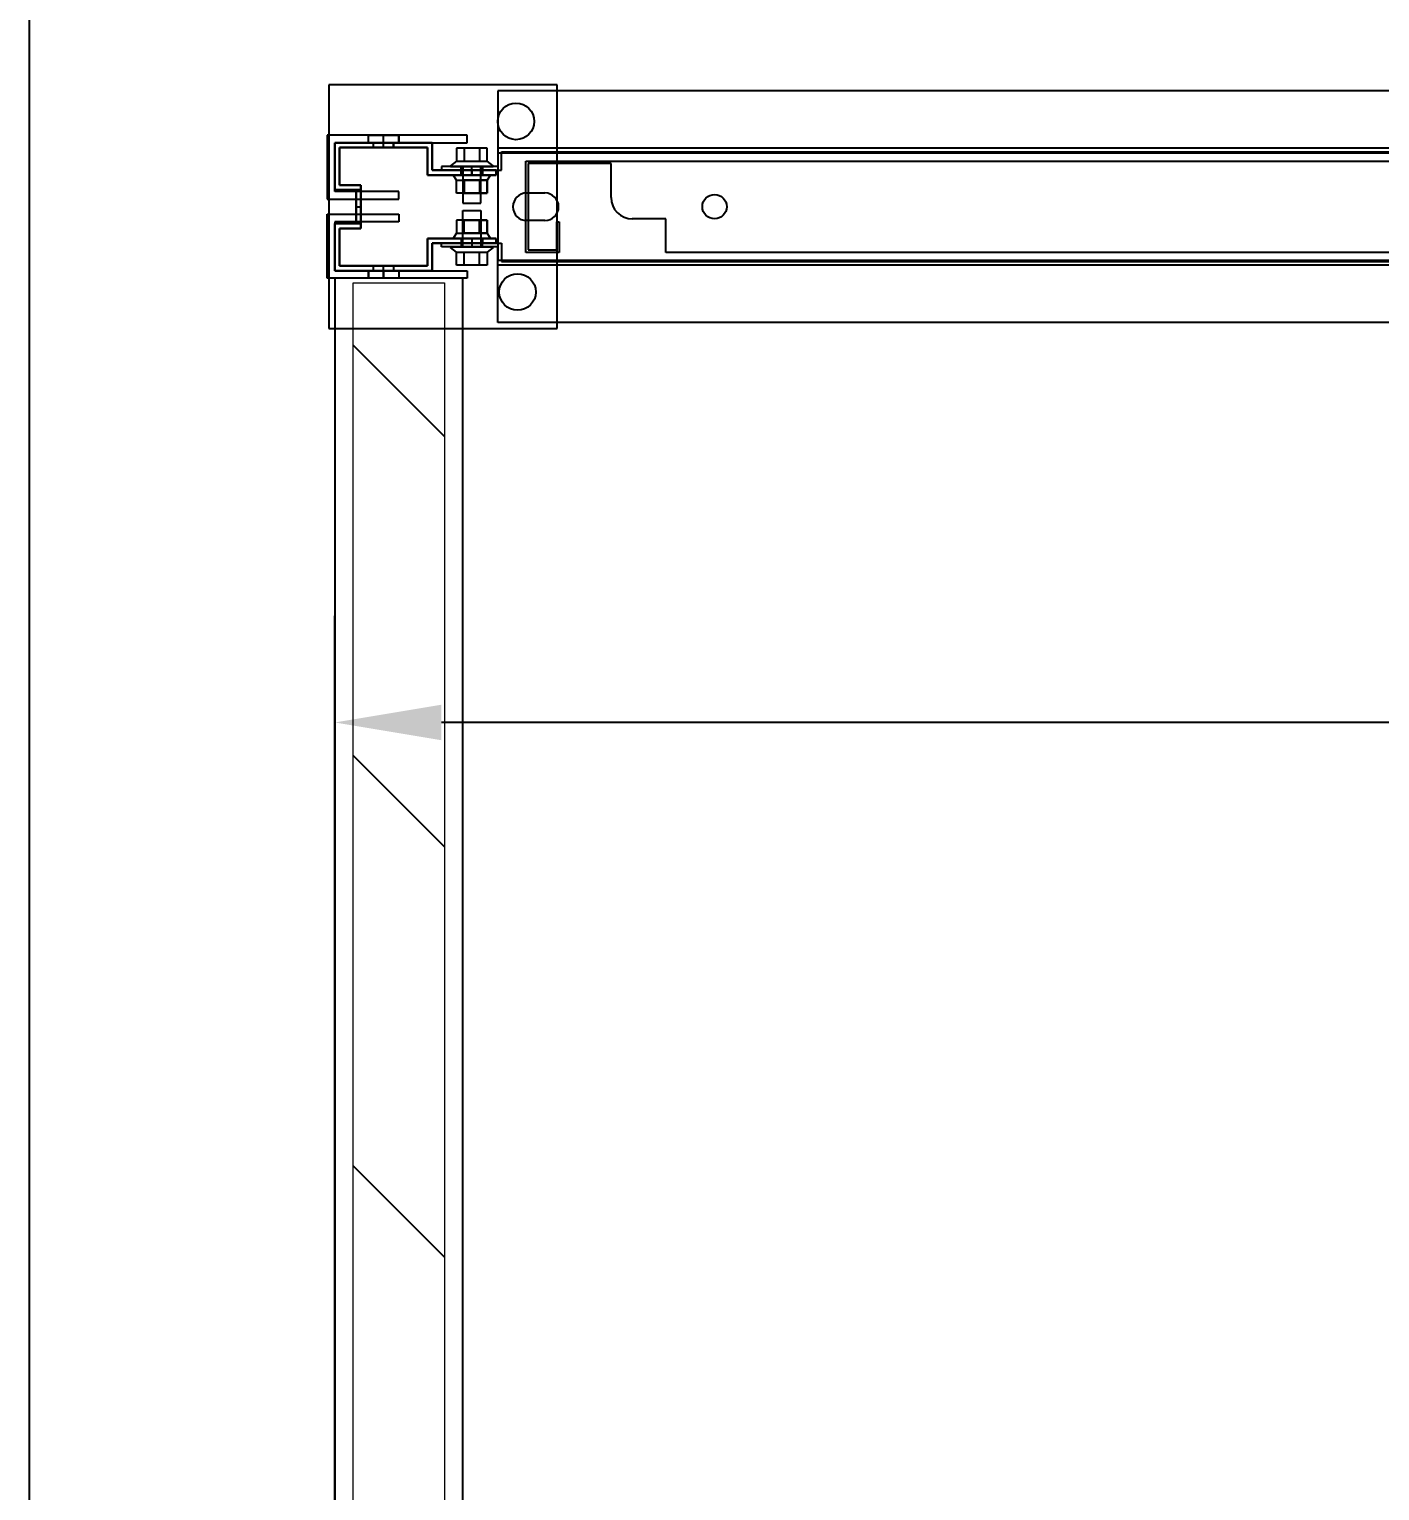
# Model space of a CAD drawing. Header units: millimetres. Extents: x 15382 to 37298, y 7351 to 31127.
# Drawn here: x 23467.2 to 23910.7, y 19765.9 to 20245.7 of the extents above; entities that cross this region are included whole.
import ezdxf

# ---------------------------------------------------------------- set-up
doc = ezdxf.new("R2010")
doc.units = ezdxf.units.MM
doc.layers.add('10', color=40, linetype='Continuous', lineweight=0)
for name, color, linetype in [('111', 7, 'Continuous'), ('112', 1, 'Continuous'), ('113', 3, 'Continuous'), ('114', 6, 'Continuous'), ('115', 30, 'Continuous'), ('116', 12, 'Continuous'), ('444-2', 5, 'Continuous'), ('544-1', 40, 'Continuous'), ('M40', 3, 'Continuous'), ('M6', 7, 'Continuous'), ('標註', 252, 'Continuous')]:
    doc.layers.add(name, color=color, linetype=linetype)
doc.styles.get("Standard").update_dxf_attribs({"font": 'arial.ttf'})
doc.dimstyles.new('ISO-25', dxfattribs={"dimtxt": 2.5, "dimasz": 2.5, "dimexe": 1.25, "dimexo": 0.625, "dimtad": 1, "dimtxsty": 'Standard', "dimcen": 2.5, "dimadec": 0, "dimazin": 0, "dimtfac": 1, "dimtmove": 0, "dimatfit": 3, "dimfxl": 1, "dimarcsym": 0})

# ---------------------------------------------------------------- blocks, each defined once
blk = doc.blocks.new('*D623')
at = {"layer": 'Defpoints', "color": 0, "transparency": 16777216}
for p in [(23567.53, 20018.1), (23567.53, 19557.56), (25017.53, 19557.56)]:
    blk.add_point(p, dxfattribs=at)
at = {"layer": '標註', "color": 0, "lineweight": -2, "transparency": 16777216}
for p, q in [((23567.53, 19564.56), (23567.53, 20053.1)), ((25017.53, 19564.56), (25017.53, 20053.1)), ((24982.53, 20018.1), (23602.53, 20018.1))]:
    blk.add_line(p, q, dxfattribs=at)
at = {"layer": '標註', "color": 0, "transparency": 16777216}
for points in [[(23602.53, 20023.94), (23602.53, 20012.27), (23567.53, 20018.1)], [(24982.53, 20023.94), (24982.53, 20012.27), (25017.53, 20018.1)]]:
    blk.add_solid(points, dxfattribs=at)
at = {"layer": '標註', "color": 0, "transparency": 16777216, "insert": (24292.53, 20085.71), "char_height": 105, "attachment_point": 5}
blk.add_mtext('1450', dxfattribs=at)

msp = doc.modelspace()

# ---------------------------------------------------------------- linework, layer by layer
at = {"layer": '10'}
for p, q in [((23573.527, 19442.398), (23573.527, 20162.398)), ((23573.527, 20162.398), (23603.527, 20162.398)), ((23603.527, 20162.398), (23603.527, 19442.398))]:
    msp.add_line(p, q, dxfattribs=at)
at = {"layer": '111'}
for p, q in [((23621.027, 20204.998), (23621.027, 20169.798)), ((24965.027, 20204.998), (23621.027, 20204.998)), ((23630.527, 20191.898), (23636.527, 20191.898)), ((23626.027, 20187.398), (23626.027, 20187.398)), ((23641.027, 20187.398), (23641.027, 20187.398)), ((23636.527, 20182.898), (23630.527, 20182.898)), ((23621.027, 20169.798), (24965.027, 20169.798))]:
    msp.add_line(p, q, dxfattribs=at)
for centre, start, end in [((23630.527, 20187.398), 90, 180), ((23636.527, 20187.398), 0, 90), ((23630.527, 20187.398), 180, 270), ((23636.527, 20187.398), 270, 0)]:
    msp.add_arc(centre, 4.5, start, end, dxfattribs=at)
at = {"layer": '112'}
msp.add_line((23467.193, 20291.807), (23467.193, 19561.807), dxfattribs=at)
at = {"layer": '113'}
for p, q in [((23640.527, 20227.398), (23565.527, 20227.398)), ((23565.527, 20227.398), (23565.527, 20147.398)), ((23640.527, 20147.398), (23640.527, 20227.398)), ((23565.527, 20147.398), (23640.527, 20147.398))]:
    msp.add_line(p, q, dxfattribs=at)
at = {"layer": '113', "lineweight": -3}
for centre in [(23627.027, 20215.398), (23627.527, 20159.398)]:
    msp.add_circle(centre, 6, dxfattribs=at)
at = {"layer": '114'}
msp.add_lwpolyline([(23609.527, 19438.898), (23609.527, 20163.898), (23567.527, 20163.898), (23567.527, 19438.898)], close=True, dxfattribs=at)
at = {"layer": '115'}
for p, q in [((24964.027, 20225.398), (23621.027, 20225.398)), ((23621.027, 20225.398), (23621.027, 20200.598)), ((24964.027, 20206.598), (23621.027, 20206.598)), ((23621.027, 20206.598), (23621.027, 20200.598)), ((23622.227, 20199.398), (23622.227, 20205.398)), ((23622.227, 20205.398), (24962.827, 20205.398)), ((23622.227, 20199.398), (23622.227, 20205.398)), ((23622.227, 20205.398), (24962.827, 20205.398)), ((23621.027, 20200.598), (23602.527, 20200.598)), ((23602.527, 20200.598), (23602.527, 20199.398)), ((23621.027, 20200.598), (23602.527, 20200.598)), ((23602.527, 20200.598), (23602.527, 20199.398)), ((23602.527, 20199.398), (23622.227, 20199.398)), ((23602.527, 20199.398), (23622.227, 20199.398)), ((23602.527, 20174.198), (23602.527, 20175.398)), ((23602.527, 20175.398), (23622.227, 20175.398)), ((23602.527, 20174.198), (23602.527, 20175.398)), ((23602.527, 20175.398), (23622.227, 20175.398)), ((23621.027, 20174.198), (23602.527, 20174.198)), ((23621.027, 20174.198), (23602.527, 20174.198)), ((23621.027, 20168.198), (23621.027, 20174.198)), ((23621.027, 20149.398), (23621.027, 20174.198)), ((23622.227, 20175.398), (23622.227, 20169.398)), ((23622.227, 20175.398), (23622.227, 20169.398)), ((24964.027, 20168.198), (23621.027, 20168.198)), ((23622.227, 20169.398), (24962.827, 20169.398)), ((23622.227, 20169.398), (24962.827, 20169.398)), ((24964.027, 20149.398), (23621.027, 20149.398))]:
    msp.add_line(p, q, dxfattribs=at)
at = {"layer": '115', "lineweight": -3}
for p, q in [((23609.027, 20200.598), (23616.027, 20200.598)), ((23609.027, 20199.398), (23609.027, 20200.598)), ((23616.027, 20199.398), (23609.027, 20199.398)), ((23612.527, 20200.598), (23616.027, 20200.598)), ((23612.527, 20199.398), (23612.527, 20200.598)), ((23616.027, 20199.398), (23612.527, 20199.398)), ((23616.027, 20200.598), (23616.027, 20199.398)), ((23616.027, 20200.598), (23616.027, 20199.398)), ((23616.027, 20175.398), (23609.027, 20175.398)), ((23609.027, 20175.398), (23609.027, 20174.198)), ((23609.027, 20174.198), (23616.027, 20174.198)), ((23616.027, 20175.398), (23612.527, 20175.398)), ((23612.527, 20175.398), (23612.527, 20174.198)), ((23612.527, 20174.198), (23616.027, 20174.198)), ((23616.027, 20174.198), (23616.027, 20175.398)), ((23616.027, 20174.198), (23616.027, 20175.398))]:
    msp.add_line(p, q, dxfattribs=at)
at = {"layer": '116'}
for p, q in [((23611.027, 20210.898), (23565.027, 20210.898)), ((23565.027, 20210.898), (23565.027, 20191.398)), ((23567.527, 20192.398), (23567.527, 20208.398)), ((23567.527, 20208.398), (23611.027, 20208.398)), ((23578.549, 20208.398), (23578.549, 20210.898)), ((23583.527, 20208.398), (23583.527, 20210.898)), ((23588.505, 20208.398), (23588.505, 20210.898)), ((23611.027, 20208.398), (23611.027, 20210.898)), ((23565.027, 20192.398), (23565.027, 20189.898)), ((23588.527, 20192.398), (23567.527, 20192.398)), ((23588.527, 20189.898), (23588.527, 20192.398)), ((23565.027, 20189.898), (23588.527, 20189.898)), ((23565.027, 20182.398), (23565.027, 20184.898)), ((23565.027, 20184.898), (23588.527, 20184.898)), ((23565.027, 20163.898), (23565.027, 20183.398)), ((23588.527, 20182.398), (23567.527, 20182.398)), ((23567.527, 20182.398), (23567.527, 20166.398)), ((23588.527, 20184.898), (23588.527, 20182.398)), ((23611.027, 20163.898), (23565.027, 20163.898)), ((23567.527, 20166.398), (23611.027, 20166.398)), ((23578.549, 20166.398), (23578.549, 20163.898)), ((23583.527, 20166.398), (23583.527, 20163.898)), ((23588.505, 20166.398), (23588.505, 20163.898)), ((23611.027, 20166.398), (23611.027, 20163.898))]:
    msp.add_line(p, q, dxfattribs=at)
at = {"layer": '116', "lineweight": -3}
for p, q in [((23578.549, 20210.898), (23588.505, 20210.898)), ((23578.549, 20208.398), (23578.549, 20210.898)), ((23588.505, 20208.398), (23578.549, 20208.398)), ((23583.527, 20210.898), (23588.505, 20210.898)), ((23583.527, 20208.398), (23583.527, 20210.898)), ((23588.505, 20208.398), (23583.527, 20208.398)), ((23588.505, 20210.898), (23588.505, 20208.398)), ((23588.505, 20210.898), (23588.505, 20208.398)), ((23578.549, 20166.398), (23588.505, 20166.398)), ((23578.549, 20163.898), (23578.549, 20166.398)), ((23588.505, 20163.898), (23578.549, 20163.898)), ((23583.527, 20166.398), (23588.505, 20166.398)), ((23583.527, 20163.898), (23583.527, 20166.398)), ((23588.505, 20163.898), (23583.527, 20163.898)), ((23588.505, 20166.398), (23588.505, 20163.898)), ((23588.505, 20166.398), (23588.505, 20163.898))]:
    msp.add_line(p, q, dxfattribs=at)
at = {"layer": '444-2'}
for p, q in [((23630.227, 20201.598), (23630.227, 20202.398)), ((23630.227, 20202.398), (24074.227, 20202.398)), ((23630.227, 20172.398), (23630.227, 20202.398)), ((23630.227, 20202.398), (23631.027, 20202.398)), ((23658.227, 20201.598), (23631.027, 20201.598)), ((23631.027, 20201.598), (23631.027, 20173.198)), ((23658.227, 20190.398), (23658.227, 20201.598)), ((23640.427, 20173.198), (23640.427, 20182.398)), ((23640.427, 20182.398), (23641.227, 20182.398)), ((23641.227, 20182.398), (23641.227, 20172.398)), ((23676.227, 20183.398), (23665.227, 20183.398)), ((23676.227, 20172.398), (23676.227, 20183.398)), ((23631.027, 20173.198), (23640.427, 20173.198)), ((23641.227, 20172.398), (23630.227, 20172.398)), ((24028.227, 20172.398), (23676.227, 20172.398))]:
    msp.add_line(p, q, dxfattribs=at)
msp.add_circle((23692.227, 20187.398), 4, dxfattribs=at)
msp.add_arc((23665.227, 20190.398), 7, 180, 270, dxfattribs=at)
at = {"layer": '544-1', "linetype": 'Continuous'}
for p, q in [((23603.527, 20111.994), (23573.527, 20141.994)), ((23603.527, 19977.29), (23573.527, 20007.29)), ((23603.527, 19842.586), (23573.527, 19872.586))]:
    msp.add_line(p, q, dxfattribs=at)
at = {"layer": 'M40'}
for p, q in [((23599.527, 20208.398), (23567.527, 20208.398)), ((23567.527, 20208.398), (23567.527, 20192.898)), ((23567.527, 20192.898), (23567.527, 20208.398)), ((23567.527, 20208.398), (23599.527, 20208.398)), ((23569.127, 20194.498), (23569.127, 20206.798)), ((23569.127, 20206.798), (23597.927, 20206.798)), ((23597.927, 20206.798), (23569.127, 20206.798)), ((23569.127, 20206.798), (23569.127, 20194.498)), ((23580.277, 20206.798), (23580.277, 20208.398)), ((23583.527, 20206.798), (23583.527, 20208.398)), ((23586.777, 20206.798), (23586.777, 20208.398)), ((23597.927, 20206.798), (23597.927, 20197.798)), ((23597.927, 20197.798), (23597.927, 20206.798)), ((23599.527, 20199.398), (23599.527, 20208.398)), ((23599.527, 20208.398), (23599.527, 20199.398)), ((23597.927, 20199.398), (23597.927, 20197.798)), ((23597.927, 20197.798), (23620.527, 20197.798)), ((23597.927, 20197.798), (23599.527, 20197.798)), ((23620.527, 20197.798), (23597.927, 20197.798)), ((23620.527, 20199.398), (23599.527, 20199.398)), ((23599.527, 20199.398), (23620.527, 20199.398)), ((23609.027, 20199.398), (23609.027, 20197.798)), ((23612.527, 20199.398), (23612.527, 20197.798)), ((23616.027, 20199.398), (23616.027, 20197.798)), ((23620.527, 20197.798), (23620.527, 20199.398)), ((23620.527, 20199.398), (23620.527, 20197.798)), ((23567.527, 20192.898), (23574.527, 20192.898)), ((23574.527, 20192.898), (23567.527, 20192.898)), ((23576.127, 20194.498), (23569.127, 20194.498)), ((23569.127, 20194.498), (23576.127, 20194.498)), ((23574.527, 20192.898), (23574.527, 20181.898)), ((23574.527, 20181.898), (23574.527, 20192.898)), ((23576.127, 20180.298), (23576.127, 20194.498)), ((23576.127, 20194.498), (23576.127, 20180.298)), ((23574.527, 20181.898), (23567.527, 20181.898)), ((23567.527, 20181.898), (23567.527, 20166.398)), ((23567.527, 20166.398), (23567.527, 20181.898)), ((23567.527, 20181.898), (23574.527, 20181.898)), ((23569.127, 20167.998), (23569.127, 20180.298)), ((23569.127, 20180.298), (23576.127, 20180.298)), ((23576.127, 20180.298), (23569.127, 20180.298)), ((23569.127, 20180.298), (23569.127, 20167.998)), ((23574.527, 20181.898), (23576.127, 20181.898)), ((23620.527, 20176.998), (23597.927, 20176.998)), ((23597.927, 20176.998), (23597.927, 20167.998)), ((23597.927, 20175.398), (23597.927, 20176.998)), ((23597.927, 20176.998), (23620.527, 20176.998)), ((23597.927, 20167.998), (23597.927, 20176.998)), ((23597.927, 20176.998), (23599.527, 20176.998)), ((23599.527, 20166.398), (23599.527, 20175.398)), ((23599.527, 20175.398), (23620.527, 20175.398)), ((23620.527, 20175.398), (23599.527, 20175.398)), ((23599.527, 20175.398), (23599.527, 20166.398)), ((23609.027, 20176.998), (23609.027, 20175.398)), ((23612.527, 20176.998), (23612.527, 20175.398)), ((23616.027, 20176.998), (23616.027, 20175.398)), ((23620.527, 20175.398), (23620.527, 20176.998)), ((23620.527, 20176.998), (23620.527, 20175.398)), ((23597.927, 20167.998), (23569.127, 20167.998)), ((23569.127, 20167.998), (23597.927, 20167.998)), ((23567.527, 20166.398), (23599.527, 20166.398)), ((23599.527, 20166.398), (23567.527, 20166.398))]:
    msp.add_line(p, q, dxfattribs=at)
at = {"layer": 'M40', "lineweight": -3}
for p, q in [((23580.277, 20208.398), (23586.777, 20208.398)), ((23580.277, 20206.798), (23580.277, 20208.398)), ((23586.777, 20206.798), (23580.277, 20206.798)), ((23583.527, 20208.398), (23586.777, 20208.398)), ((23583.527, 20206.798), (23583.527, 20208.398)), ((23586.777, 20206.798), (23583.527, 20206.798)), ((23586.777, 20208.398), (23586.777, 20206.798)), ((23586.777, 20208.398), (23586.777, 20206.798)), ((23609.027, 20199.398), (23616.027, 20199.398)), ((23609.027, 20197.798), (23609.027, 20199.398)), ((23616.027, 20197.798), (23609.027, 20197.798)), ((23612.527, 20199.398), (23616.027, 20199.398)), ((23612.527, 20197.798), (23612.527, 20199.398)), ((23616.027, 20197.798), (23612.527, 20197.798)), ((23616.027, 20199.398), (23616.027, 20197.798)), ((23616.027, 20199.398), (23616.027, 20197.798)), ((23576.127, 20192.898), (23574.527, 20192.898)), ((23574.527, 20192.898), (23574.527, 20181.898)), ((23576.127, 20181.898), (23576.127, 20192.898)), ((23574.527, 20181.898), (23574.527, 20187.398)), ((23574.527, 20187.398), (23576.127, 20187.398)), ((23576.127, 20187.398), (23576.127, 20181.898)), ((23574.527, 20181.898), (23576.127, 20181.898)), ((23576.127, 20181.898), (23574.527, 20181.898)), ((23616.027, 20176.998), (23609.027, 20176.998)), ((23609.027, 20176.998), (23609.027, 20175.398)), ((23609.027, 20175.398), (23616.027, 20175.398)), ((23616.027, 20176.998), (23612.527, 20176.998)), ((23612.527, 20176.998), (23612.527, 20175.398)), ((23612.527, 20175.398), (23616.027, 20175.398)), ((23616.027, 20175.398), (23616.027, 20176.998)), ((23616.027, 20175.398), (23616.027, 20176.998)), ((23580.277, 20167.998), (23586.777, 20167.998)), ((23580.277, 20166.398), (23580.277, 20167.998)), ((23583.527, 20167.998), (23586.777, 20167.998)), ((23583.527, 20166.398), (23583.527, 20167.998)), ((23586.777, 20167.998), (23586.777, 20166.398)), ((23586.777, 20167.998), (23586.777, 20166.398)), ((23586.777, 20166.398), (23580.277, 20166.398)), ((23586.777, 20166.398), (23583.527, 20166.398))]:
    msp.add_line(p, q, dxfattribs=at)
at = {"layer": 'M6'}
for p, q in [((23617.527, 20206.598), (23607.527, 20206.598)), ((23607.527, 20206.598), (23607.527, 20202.298)), ((23617.527, 20206.598), (23607.527, 20206.598)), ((23607.527, 20206.598), (23607.527, 20202.298)), ((23610.027, 20206.598), (23610.027, 20202.298)), ((23615.027, 20206.598), (23615.027, 20202.298)), ((23617.527, 20202.298), (23617.527, 20206.598)), ((23617.527, 20202.298), (23617.527, 20206.598)), ((23607.527, 20202.298), (23605.527, 20200.798)), ((23607.527, 20202.298), (23617.527, 20202.298)), ((23619.527, 20200.798), (23617.527, 20202.298)), ((23605.527, 20200.798), (23605.527, 20200.598)), ((23605.527, 20200.598), (23609.527, 20200.598)), ((23606.527, 20197.598), (23606.527, 20197.798)), ((23606.527, 20197.798), (23618.527, 20197.798)), ((23607.527, 20196.098), (23606.527, 20197.598)), ((23609.527, 20200.598), (23609.527, 20188.598)), ((23615.527, 20188.598), (23615.527, 20200.598)), ((23615.527, 20200.598), (23619.527, 20200.598)), ((23618.527, 20197.598), (23617.527, 20196.098)), ((23618.527, 20197.798), (23618.527, 20197.598)), ((23619.527, 20200.598), (23619.527, 20200.798)), ((23607.527, 20191.798), (23607.527, 20196.098)), ((23607.527, 20196.098), (23617.527, 20196.098)), ((23607.527, 20191.798), (23607.527, 20196.098)), ((23607.527, 20191.798), (23607.527, 20196.098)), ((23607.527, 20196.098), (23615.027, 20196.098)), ((23617.527, 20191.798), (23607.527, 20191.798)), ((23617.527, 20191.798), (23607.527, 20191.798)), ((23615.027, 20191.798), (23607.527, 20191.798)), ((23617.527, 20196.098), (23610.027, 20196.098)), ((23610.027, 20196.098), (23610.027, 20191.798)), ((23610.027, 20191.798), (23617.527, 20191.798)), ((23615.027, 20196.098), (23615.027, 20191.798)), ((23617.527, 20196.098), (23617.527, 20191.798)), ((23617.527, 20196.098), (23617.527, 20191.798)), ((23617.527, 20191.798), (23617.527, 20196.098)), ((23609.527, 20188.598), (23615.527, 20188.598)), ((23617.527, 20182.998), (23607.527, 20182.998)), ((23607.527, 20182.998), (23607.527, 20178.698)), ((23617.527, 20182.998), (23607.527, 20182.998)), ((23607.527, 20182.998), (23607.527, 20178.698)), ((23607.527, 20182.998), (23607.527, 20178.698)), ((23615.027, 20182.998), (23607.527, 20182.998)), ((23609.527, 20174.198), (23609.527, 20186.198)), ((23609.527, 20186.198), (23615.527, 20186.198)), ((23610.027, 20178.698), (23610.027, 20182.998)), ((23610.027, 20182.998), (23617.527, 20182.998)), ((23615.027, 20178.698), (23615.027, 20182.998)), ((23615.527, 20186.198), (23615.527, 20174.198)), ((23617.527, 20178.698), (23617.527, 20182.998)), ((23617.527, 20178.698), (23617.527, 20182.998)), ((23617.527, 20182.998), (23617.527, 20178.698)), ((23607.527, 20178.698), (23606.527, 20177.198)), ((23607.527, 20178.698), (23617.527, 20178.698)), ((23607.527, 20178.698), (23615.027, 20178.698)), ((23617.527, 20178.698), (23610.027, 20178.698)), ((23618.527, 20177.198), (23617.527, 20178.698)), ((23605.527, 20173.998), (23605.527, 20174.198)), ((23605.527, 20174.198), (23609.527, 20174.198)), ((23607.527, 20172.498), (23605.527, 20173.998)), ((23606.527, 20177.198), (23606.527, 20176.998)), ((23606.527, 20176.998), (23618.527, 20176.998)), ((23615.527, 20174.198), (23619.527, 20174.198)), ((23619.527, 20173.998), (23617.527, 20172.498)), ((23618.527, 20176.998), (23618.527, 20177.198)), ((23619.527, 20174.198), (23619.527, 20173.998)), ((23607.527, 20168.198), (23607.527, 20172.498)), ((23607.527, 20172.498), (23617.527, 20172.498)), ((23607.527, 20168.198), (23607.527, 20172.498)), ((23617.527, 20168.198), (23607.527, 20168.198)), ((23617.527, 20168.198), (23607.527, 20168.198)), ((23610.027, 20168.198), (23610.027, 20172.498)), ((23615.027, 20168.198), (23615.027, 20172.498)), ((23617.527, 20172.498), (23617.527, 20168.198)), ((23617.527, 20172.498), (23617.527, 20168.198))]:
    msp.add_line(p, q, dxfattribs=at)

# ---------------------------------------------------------------- dimensions: what is measured, and where the dimension line sits
at = {"layer": '標註', "color": 8}
dim = msp.add_linear_dim(base=(23567.527, 20018.103), p1=(25017.527, 19557.561), p2=(23567.527, 19557.561), angle=180, dimstyle='ISO-25', override={"dimscale": 70, "dimtxt": 1.5, "dimasz": 0.5, "dimexe": 0.5, "dimexo": 0.1, "dimgap": 0.2}, dxfattribs=at)
dim.commit()
dim.dimension.update_dxf_attribs({"geometry": '*D623', "text_midpoint": (24292.527, 20085.713)})

doc.saveas('drawing.dxf')
